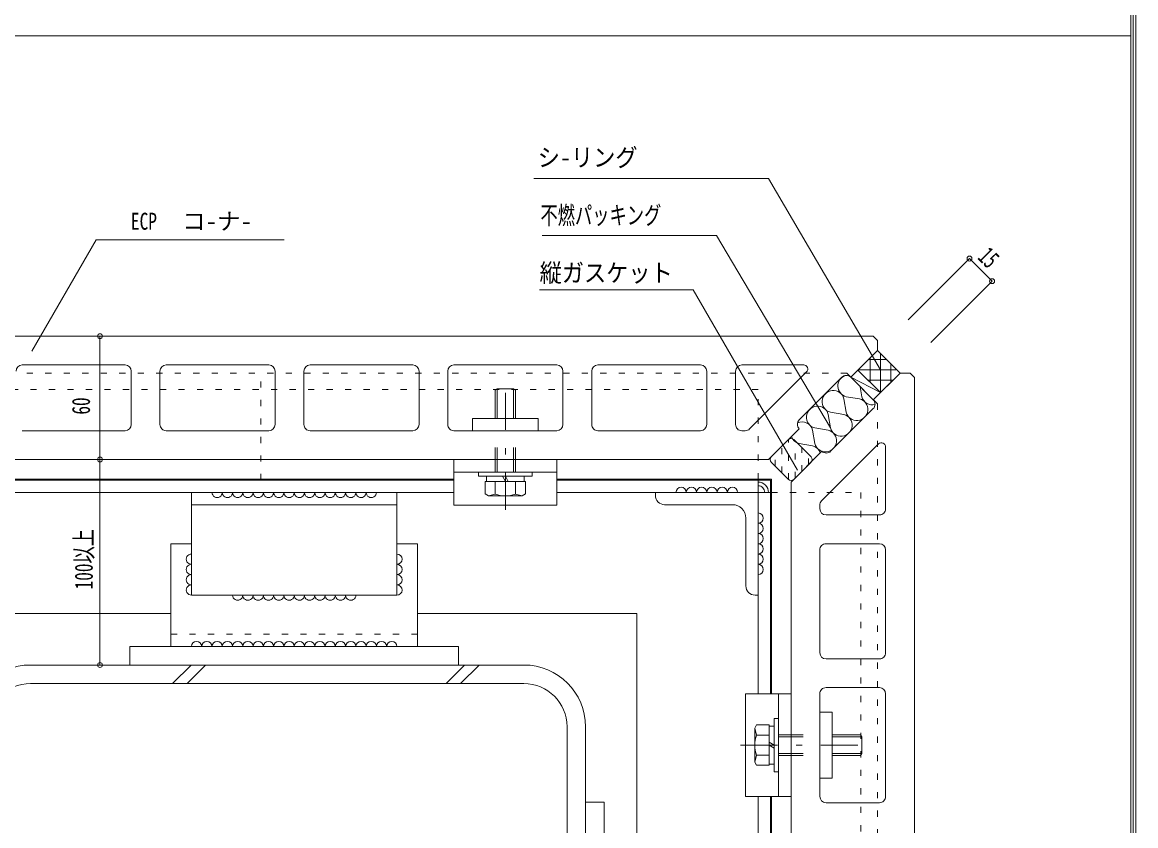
# Model space of a CAD drawing. Units: millimetres, scale not verified. Extents: x -1209 to 1209, y -852 to 852.
# Drawn here: x 668 to 1209, y -402 to -11 of the extents above; entities that cross this region are included whole.
import ezdxf
from ezdxf.enums import TextEntityAlignment as Align

# ---------------------------------------------------------------- set-up
doc = ezdxf.new("R2010")
doc.units = ezdxf.units.MM
doc.header["$LTSCALE"] = 3
for name, pattern in [('USER1', [3, 1, -2]), ('USER3', [10, 4, -6]), ('USER4', [13, 6, -3, 1, -3])]:
    doc.linetypes.add(name, pattern=pattern)
for name, color, linetype, lineweight in [('0-1_0-0WAKU', 7, 'Continuous', 18), ('0-2_0-1AL', 5, 'Continuous', 18), ('0-3_0-2SUNPO', 7, 'Continuous', 18), ('0-4_0-3STEEL', 6, 'Continuous', 18), ('0-5_0-4KANAMONO', 6, 'Continuous', 18), ('0-6_0-5FUKUSIZA', 3, 'Continuous', 18), ('0-8_0-7KUTAI', 6, 'Continuous', 18)]:
    doc.layers.add(name, color=color, linetype=linetype, lineweight=lineweight)
doc.styles.add('ＭＳ ゴシック', font='')
doc.styles.get('ＭＳ ゴシック').set_extended_font_data('MS Gothic')

msp = doc.modelspace()

# ---------------------------------------------------------------- linework, layer by layer
at = {"layer": '0-1_0-0WAKU'}
for p, q in [((1208.207, 851.207), (1208.207, -851.207)), ((1209.414, 852.414), (1209.414, -852.414)), ((1207, 850), (1207, -850)), ((-1207, -17.85), (1207, -17.85))]:
    msp.add_line(p, q, dxfattribs=at)
at = {"layer": '0-2_0-1AL'}
for p, q in [((1081.629, -164.005), (495.871, -164.005)), ((1083.751, -166.126), (1081.629, -164.005)), ((1083.751, -166.126), (1083.751, -171.005)), ((1083.751, -171.005), (1070.751, -184.005)), ((717.751, -178.005), (667.751, -178.005)), ((787.751, -178.005), (737.751, -178.005)), ((857.751, -178.005), (807.751, -178.005)), ((927.751, -178.005), (877.751, -178.005)), ((997.751, -178.005), (947.751, -178.005)), ((1047.88, -178.005), (1017.751, -178.005)), ((720.751, -181.005), (720.751, -207.005)), ((734.751, -181.005), (734.751, -207.005)), ((790.751, -181.005), (790.751, -207.005)), ((804.751, -181.005), (804.751, -207.005)), ((860.751, -181.005), (860.751, -207.005)), ((874.751, -181.005), (874.751, -207.005)), ((930.751, -181.005), (930.751, -207.005)), ((944.751, -181.005), (944.751, -207.005)), ((1000.751, -181.005), (1000.751, -207.005)), ((1014.751, -207.005), (1014.751, -181.005)), ((1049.295, -181.419), (1021.588, -209.126)), ((1066.508, -184.005), (1045.751, -204.762)), ((1094.751, -182.005), (1081.751, -195.005)), ((1099.629, -182.005), (1094.751, -182.005)), ((1099.629, -182.005), (1101.751, -184.126)), ((1101.751, -184.126), (1101.751, -720.577)), ((1081.751, -199.247), (1060.993, -220.005)), ((717.751, -210.005), (667.751, -210.005)), ((787.751, -210.005), (737.751, -210.005)), ((857.751, -210.005), (807.751, -210.005)), ((927.751, -210.005), (877.751, -210.005)), ((997.751, -210.005), (947.751, -210.005)), ((1019.466, -210.005), (1017.751, -210.005)), ((1045.751, -209.005), (1030.751, -224.005)), ((1084.336, -216.461), (1056.629, -244.168)), ((1056.751, -220.005), (1041.751, -235.005)), ((1087.751, -217.875), (1087.751, -248.005)), ((1030.751, -224.005), (495.871, -224.005)), ((1041.751, -235.005), (1041.751, -720.577)), ((1055.751, -246.289), (1055.751, -248.005)), ((1058.751, -251.005), (1084.751, -251.005)), ((1084.751, -265.005), (1058.751, -265.005)), ((1055.751, -268.005), (1055.751, -318.005)), ((1087.751, -268.005), (1087.751, -318.005)), ((1084.751, -321.005), (1058.751, -321.005)), ((1084.751, -335.005), (1058.751, -335.005)), ((1055.751, -338.005), (1055.751, -388.005)), ((1087.751, -338.005), (1087.751, -388.005)), ((1084.751, -391.005), (1058.751, -391.005))]:
    msp.add_line(p, q, dxfattribs=at)
for centre, radius, start, end in [((667.751, -181.005), 3, 89.99998, 179.99998), ((717.751, -181.005), 3, 0, 90), ((737.751, -181.005), 3, 89.99998, 179.99998), ((787.751, -181.005), 3, 0, 90), ((807.751, -181.005), 3, 89.99998, 179.99998), ((857.751, -181.005), 3, 0, 90), ((877.751, -181.005), 3, 89.99998, 179.99998), ((927.751, -181.005), 3, 0, 90), ((947.751, -181.005), 3, 89.99998, 179.99998), ((997.751, -181.005), 3, 0, 90), ((1017.751, -181.005), 3, 89.99998, 179.99998), ((1047.88, -180.005), 2, 315.00023, 89.99998), ((1068.629, -186.126), 3, 44.99913, 134.99997), ((1079.629, -197.126), 3, 314.99998, 45.00081), ((1047.872, -206.883), 3, 134.99994, 225.00081), ((717.751, -207.005), 3, 270, 0), ((737.751, -207.005), 3, 179.99998, 269.99998), ((787.751, -207.005), 3, 270, 0), ((807.751, -207.005), 3, 179.99998, 269.99998), ((857.751, -207.005), 3, 270, 0), ((877.751, -207.005), 3, 179.99998, 269.99998), ((927.751, -207.005), 3, 270, 0), ((947.751, -207.005), 3, 179.99998, 269.99998), ((997.751, -207.005), 3, 270, 0), ((1017.751, -207.005), 3, 179.99998, 269.99998), ((1019.466, -207.005), 3, 269.99998, 315.00021), ((1085.751, -217.875), 2, 359.99998, 134.99976), ((1058.872, -217.884), 3, 224.99913, 314.99995), ((1058.751, -246.289), 3, 134.99977, 180), ((1058.751, -248.005), 3, 179.99994, 269.99994), ((1084.751, -248.005), 3, 269.99992, 359.99997), ((1058.751, -268.005), 3, 89.99994, 179.99994), ((1084.751, -268.005), 3, 359.99997, 89.99997), ((1058.751, -318.005), 3, 179.99994, 269.99994), ((1084.751, -318.005), 3, 269.99992, 359.99997), ((1058.751, -338.005), 3, 89.99994, 179.99994), ((1084.751, -338.005), 3, 359.99997, 89.99997), ((1058.751, -388.005), 3, 179.99994, 269.99994), ((1084.751, -388.005), 3, 269.99992, 359.99997)]:
    msp.add_arc(centre, radius, start, end, dxfattribs=at)
at = {"layer": '0-3_0-2SUNPO'}
for p, q in [((1030.764, -87.316), (916.613, -87.316)), ((1085.266, -180.383), (1030.764, -87.316)), ((672.397, -171.313), (703.65, -117.183)), ((703.65, -117.183), (795.079, -117.183)), ((1005.4, -114.965), (920.643, -114.965)), ((1060.893, -208.673), (1005.4, -114.965)), ((1098.679, -156.076), (1128.536, -126.22)), ((1128.536, -126.22), (1139.536, -137.219)), ((1109.679, -167.076), (1139.536, -137.219)), ((919.425, -141.382), (994.159, -141.382)), ((1044.89, -229.251), (994.159, -141.382)), ((705.554, -224.006), (705.554, -164.006)), ((705.554, -324.004), (705.554, -224.006))]:
    msp.add_line(p, q, dxfattribs=at)
for centre, start, end in [((1128.535, -126.22), 0, 180), ((1128.535, -126.22), 180, 0), ((1139.535, -137.219), 0, 180), ((1139.535, -137.219), 180, 0), ((705.554, -164.006), 0, 180), ((705.554, -164.006), 180, 0), ((705.554, -224.006), 0, 180), ((705.554, -224.006), 0, 180), ((705.554, -224.006), 180, 0), ((705.554, -224.006), 180, 0), ((705.554, -324.004), 0, 180), ((705.554, -324.004), 180, 0)]:
    msp.add_arc(centre, 1.2, start, end, dxfattribs=at)
at = {"layer": '0-4_0-3STEEL', "linetype": 'USER1'}
for p, q in [((1025.752, -190.004), (417.773, -190.004)), ((1025.752, -233.606), (1025.752, -190.004)), ((1032.15, -240.004), (1075.752, -240.004)), ((1075.752, -240.004), (1075.752, -720.577))]:
    msp.add_line(p, q, dxfattribs=at)
at = {"layer": '0-4_0-3STEEL'}
for p, q in [((877.749, -234.005), (657.143, -234.005)), ((1025.752, -234.006), (927.75, -234.006)), ((1025.75, -234.006), (1025.75, -337.996)), ((877.749, -240.005), (647.75, -240.005)), ((1031.75, -240.005), (927.75, -240.005)), ((1031.75, -240.004), (1031.75, -337.996)), ((1025.75, -387.997), (1025.75, -618.005))]:
    msp.add_line(p, q, dxfattribs=at)
at = {"layer": '0-5_0-4KANAMONO', "linetype": 'USER1'}
for p, q in [((1068.9, -182.006), (417.773, -182.006)), ((783.755, -234.019), (783.749, -182.019)), ((1083.75, -196.855), (1068.9, -182.006)), ((1083.75, -196.855), (1083.75, -720.577))]:
    msp.add_line(p, q, dxfattribs=at)
at = {"layer": '0-5_0-4KANAMONO', "linetype": 'USER4'}
for p, q in [((902.751, -248.529), (902.751, -184.77)), ((1017.199, -362.994), (1080.958, -363.009))]:
    msp.add_line(p, q, dxfattribs=at)
at = {"layer": '0-5_0-4KANAMONO'}
for p, q in [((897.75, -204.006), (897.75, -190.236)), ((898.749, -204.006), (898.749, -189.657)), ((906.75, -204.006), (906.75, -189.657)), ((906.75, -189.657), (907.749, -190.236)), ((907.749, -204.006), (907.749, -190.236)), ((886.751, -204.006), (918.751, -204.006)), ((886.751, -210.006), (886.751, -204.006)), ((918.751, -210.006), (918.751, -204.006)), ((886.751, -210.006), (918.751, -210.006)), ((877.749, -246.159), (877.749, -224.007)), ((877.749, -224.007), (927.75, -224.007)), ((927.75, -246.159), (927.75, -224.007)), ((877.749, -230.157), (927.75, -230.157)), ((889.751, -232.158), (889.751, -230.157)), ((915.751, -232.158), (889.751, -232.158)), ((913.251, -230.157), (892.251, -230.157)), ((893.55, -234.657), (893.55, -232.158)), ((902.751, -234.657), (901.308, -232.158)), ((904.194, -234.657), (902.751, -232.158)), ((911.949, -234.657), (911.949, -232.158)), ((915.751, -232.158), (915.751, -230.157)), ((647.75, -233.606), (877.749, -233.606)), ((647.75, -234.006), (877.749, -234.006)), ((912.564, -234.657), (892.935, -234.657)), ((892.935, -240.753), (892.935, -234.657)), ((897.843, -240.831), (897.843, -234.657)), ((907.656, -240.831), (907.656, -234.657)), ((912.564, -240.753), (912.564, -234.657)), ((927.75, -233.606), (1032.152, -233.606)), ((930.143, -234.006), (1031.75, -234.006)), ((1031.75, -335.612), (1031.75, -234.005)), ((1032.15, -337.996), (1032.15, -233.604)), ((911.001, -241.659), (894.501, -241.659)), ((907.656, -240.834), (911.001, -241.659)), ((911.001, -241.659), (912.567, -240.756)), ((877.749, -246.159), (927.75, -246.159)), ((1019.597, -387.997), (1019.597, -337.996)), ((1019.597, -337.996), (1041.749, -337.996)), ((1035.599, -387.997), (1035.599, -337.996)), ((1041.749, -387.997), (1041.749, -337.996)), ((1033.598, -349.995), (1033.598, -375.995)), ((1033.598, -349.995), (1035.599, -349.995)), ((1055.749, -346.995), (1061.75, -346.995)), ((1055.749, -378.995), (1055.749, -346.995)), ((1061.75, -378.995), (1061.75, -346.995)), ((1024.097, -354.745), (1025, -353.179)), ((1024.097, -354.745), (1024.097, -371.245)), ((1024.922, -358.09), (1024.097, -354.745)), ((1025.003, -353.182), (1031.099, -353.182)), ((1031.099, -353.182), (1031.099, -372.811)), ((1031.099, -353.797), (1033.598, -353.797)), ((1035.599, -352.495), (1035.599, -373.495)), ((1024.925, -358.09), (1031.099, -358.09)), ((1031.099, -361.552), (1033.598, -362.995)), ((1061.75, -357.997), (1075.52, -357.997)), ((1061.75, -358.996), (1076.099, -358.996)), ((1076.099, -358.996), (1075.52, -357.997)), ((1024.925, -367.903), (1031.099, -367.903)), ((1031.099, -362.995), (1033.598, -364.438)), ((1061.75, -366.997), (1076.099, -366.997)), ((1061.75, -367.996), (1075.52, -367.996)), ((1025.003, -372.811), (1031.099, -372.811)), ((1031.099, -372.196), (1033.598, -372.196)), ((1033.598, -375.995), (1035.599, -375.995)), ((1055.749, -378.995), (1061.75, -378.995)), ((1019.597, -387.997), (1041.749, -387.997)), ((1031.75, -618.005), (1031.75, -387.997)), ((1032.15, -618.005), (1032.15, -387.997))]:
    msp.add_line(p, q, dxfattribs=at)
at = {"layer": '0-5_0-4KANAMONO', "linetype": 'USER3'}
for p, q in [((897.75, -230.157), (897.75, -204.006)), ((898.752, -230.157), (898.752, -204.006)), ((906.75, -230.157), (906.75, -204.006)), ((907.752, -230.157), (907.752, -204.006)), ((1035.599, -357.994), (1061.75, -357.994)), ((1035.599, -358.996), (1061.75, -358.996)), ((1035.599, -366.994), (1061.75, -366.994)), ((1035.599, -367.996), (1061.75, -367.996))]:
    msp.add_line(p, q, dxfattribs=at)
at = {"layer": '0-5_0-4KANAMONO'}
for points in [[(906.75, -189.657), (898.749, -189.657), (897.75, -190.236)], [(897.843, -240.834), (894.501, -241.659), (892.935, -240.756)], [(1076.099, -358.996), (1076.099, -366.997), (1075.52, -367.996)], [(1024.922, -367.903), (1024.097, -371.245), (1025, -372.811)]]:
    msp.add_lwpolyline(points, dxfattribs=at)
for centre, start, end in [((902.751, -226.659), 250.903, 289.09679), ((1039.097, -362.995), 160.90317, 199.09695)]:
    msp.add_arc(centre, 15, start, end, dxfattribs=at)
at = {"layer": '0-6_0-5FUKUSIZA'}
for p, q in [((1083.751, -171.005), (1094.751, -182.005)), ((1085.266, -191.489), (1085.266, -172.52)), ((1085.694, -173.046), (1085.705, -173.046)), ((1088.129, -175.383), (1079.372, -175.383)), ((1080.266, -186.449), (1080.266, -174.489)), ((1090.266, -186.489), (1090.266, -177.52)), ((1081.751, -195.005), (1070.751, -184.005)), ((1085.266, -191.449), (1070.751, -184.005)), ((1074.286, -180.469), (1085.286, -191.469)), ((1092.709, -180.383), (1074.372, -180.383)), ((1075.396, -188.65), (1076.135, -193.43)), ((1091.372, -185.383), (1079.2, -185.383)), ((1067.493, -194.451), (1068.514, -201.052)), ((1068.514, -193.431), (1075.114, -194.451)), ((1059.872, -202.073), (1060.893, -208.673)), ((1060.893, -201.052), (1067.493, -202.073)), ((1052.25, -209.694), (1053.271, -216.294)), ((1053.271, -208.673), (1059.872, -209.694)), ((1032.212, -222.513), (1040.302, -214.423)), ((1043.105, -214.297), (1051.458, -222.65)), ((1045.65, -216.295), (1052.25, -217.316)), ((1040.295, -233.549), (1032.206, -225.46)), ((1043.243, -233.543), (1051.332, -225.454))]:
    msp.add_line(p, q, dxfattribs=at)
at = {"layer": '0-6_0-5FUKUSIZA', "linetype": 'USER1'}
for p, q in [((1040.467, -233.701), (1040.467, -214.274)), ((1043.717, -233.069), (1043.717, -214.909)), ((1033.967, -227.221), (1033.967, -220.758)), ((1037.217, -230.471), (1037.217, -217.508)), ((1046.967, -229.819), (1046.968, -218.16)), ((1050.217, -226.569), (1050.217, -221.409))]:
    msp.add_line(p, q, dxfattribs=at)
at = {"layer": '0-6_0-5FUKUSIZA'}
for points in [[(1070.751, -184.005), (1074.286, -180.469), (1083.751, -171.005)], [(1081.751, -195.005), (1085.286, -191.469), (1094.751, -182.005)]]:
    msp.add_lwpolyline(points, dxfattribs=at)
for centre, radius, start, end in [((1069.909, -188.225), 5.389, 111.244, 254.99605), ((1062.288, -195.847), 5.389, 15.00392, 254.99603), ((1073.72, -199.657), 5.389, 194.99942, 75.00053), ((1081.341, -192.036), 5.389, 194.99942, 283.79404), ((1054.667, -203.468), 5.389, 15.00392, 254.99603), ((1047.045, -211.089), 5.389, 15.00392, 112.62683), ((1066.098, -207.278), 5.389, 194.99942, 75.00053), ((1058.477, -214.9), 5.389, 194.99942, 75.00053), ((1041.772, -215.894), 2.08, 50.14499, 135), ((1047.045, -211.089), 5.389, 198.67963, 254.99602), ((1050.856, -222.521), 5.389, 18.68336, 75.00055), ((1033.697, -223.989), 2.095, 135.16299, 224.60699), ((1049.862, -223.983), 2.08, 315, 39.855), ((988.25, -240.005), 2.5, 0, 179.99998), ((993.25, -240.005), 2.5, 0, 179.99998), ((998.25, -240.005), 2.5, 0, 179.99998), ((1003.25, -240.005), 2.5, 0, 179.99998), ((1008.25, -240.005), 2.5, 0, 179.99998), ((1013.25, -240.005), 2.5, 0, 179.99998), ((1025.752, -240.005), 4.999, 0, 90.01132), ((1025.752, -240.005), 3.2, 0, 90.0177), ((1041.766, -232.058), 2.095, 225.39299, 314.83699), ((762.541, -240.004), 2.5, 179.99998, 359.99998), ((767.541, -240.004), 2.5, 179.99998, 359.99998), ((772.541, -240.004), 2.5, 179.99998, 359.99998), ((777.541, -240.004), 2.5, 179.99998, 359.99998), ((782.541, -240.004), 2.5, 179.99998, 359.99998), ((787.541, -240.004), 2.5, 179.99998, 359.99998), ((792.541, -240.004), 2.5, 179.99998, 359.99998), ((797.541, -240.004), 2.5, 179.99998, 359.99998), ((802.541, -240.004), 2.5, 179.99998, 359.99998), ((807.541, -240.004), 2.5, 179.99998, 359.99998), ((812.541, -240.004), 2.5, 179.99998, 359.99998), ((817.541, -240.004), 2.5, 179.99998, 359.99998), ((822.541, -240.004), 2.5, 179.99998, 359.99998), ((827.541, -240.004), 2.5, 179.99998, 359.99998), ((832.541, -240.004), 2.5, 179.99998, 359.99998), ((837.541, -240.004), 2.5, 179.99998, 359.99998), ((1025.752, -252.505), 2.5, 270, 90), ((1025.752, -257.505), 2.5, 270, 90), ((1025.752, -262.505), 2.5, 270, 90), ((1025.752, -267.505), 2.5, 270, 90), ((750.041, -272.504), 2.5, 89.99998, 269.99998), ((850.041, -272.504), 2.5, 270, 90), ((1025.752, -272.505), 2.5, 270, 90), ((750.041, -277.504), 2.5, 89.99998, 269.99998), ((850.041, -277.504), 2.5, 270, 90), ((1025.752, -277.505), 2.5, 270, 90), ((750.041, -282.504), 2.5, 89.99998, 269.99998), ((850.041, -282.504), 2.5, 270, 90), ((750.041, -287.504), 2.5, 89.99998, 269.99998), ((850.041, -287.504), 2.5, 270, 90), ((772.541, -290.004), 2.5, 179.99998, 359.99998), ((777.541, -290.004), 2.5, 179.99998, 359.99998), ((782.541, -290.004), 2.5, 179.99998, 359.99998), ((787.541, -290.004), 2.5, 179.99998, 359.99998), ((792.541, -290.004), 2.5, 179.99998, 359.99998), ((797.541, -290.004), 2.5, 179.99998, 359.99998), ((802.541, -290.004), 2.5, 179.99998, 359.99998), ((807.541, -290.004), 2.5, 179.99998, 359.99998), ((812.541, -290.004), 2.5, 179.99998, 359.99998), ((817.541, -290.004), 2.5, 179.99998, 359.99998), ((822.541, -290.004), 2.5, 179.99998, 359.99998), ((827.541, -290.004), 2.5, 179.99998, 359.99998), ((752.541, -315.004), 2.5, 0, 179.99998), ((757.541, -315.004), 2.5, 0, 179.99998), ((762.541, -315.004), 2.5, 0, 179.99998), ((767.541, -315.004), 2.5, 0, 179.99998), ((772.541, -315.004), 2.5, 0, 179.99998), ((777.541, -315.004), 2.5, 0, 179.99998), ((782.541, -315.004), 2.5, 0, 179.99998), ((787.541, -315.004), 2.5, 0, 179.99998), ((792.541, -315.004), 2.5, 0, 179.99998), ((797.541, -315.004), 2.5, 0, 179.99998), ((802.541, -315.004), 2.5, 0, 179.99998), ((807.541, -315.004), 2.5, 0, 179.99998), ((812.541, -315.004), 2.5, 0, 179.99998), ((817.541, -315.004), 2.5, 0, 179.99998), ((822.541, -315.004), 2.5, 0, 179.99998), ((827.541, -315.004), 2.5, 0, 179.99998), ((832.541, -315.004), 2.5, 0, 179.99998), ((837.541, -315.004), 2.5, 0, 179.99998), ((842.541, -315.004), 2.5, 0, 179.99998), ((847.541, -315.004), 2.5, 0, 179.99998)]:
    msp.add_arc(centre, radius, start, end, dxfattribs=at)
at = {"layer": '0-8_0-7KUTAI'}
for p, q in [((750.041, -290.004), (750.041, -240.004)), ((850.041, -290.004), (850.041, -240.004)), ((975.751, -240.005), (1025.75, -240.005)), ((975.751, -240.005), (975.751, -241.505)), ((1025.75, -240.005), (1025.75, -290.005)), ((850.041, -246.003), (750.041, -246.003)), ((980.251, -246.005), (1013.251, -246.005)), ((1019.751, -252.505), (1019.751, -285.505)), ((850.041, -265.003), (860.041, -265.003)), ((860.041, -315.004), (860.041, -265.003)), ((850.041, -290.004), (750.041, -290.004)), ((1024.251, -290.005), (1025.75, -290.005)), ((616.752, -299.004), (740.041, -299.004)), ((860.041, -299.004), (966.752, -299.004)), ((966.752, -299.004), (966.752, -405.714)), ((880.041, -315.004), (720.041, -315.004)), ((720.041, -324.004), (720.041, -315.004)), ((880.041, -324.004), (880.041, -315.004)), ((671.752, -324.004), (911.751, -324.004)), ((740.838, -333.004), (749.839, -324.004)), ((747.909, -333.004), (756.909, -324.004)), ((811.752, -324.004), (911.751, -324.004)), ((873.901, -333.004), (882.9, -324.004)), ((880.971, -333.004), (889.971, -324.004)), ((671.752, -333.004), (911.751, -333.004)), ((932.751, -354.004), (932.751, -594.004)), ((941.751, -354.205), (941.751, -594.004)), ((941.751, -390.714), (950.751, -390.714)), ((950.751, -540.714), (950.751, -390.714))]:
    msp.add_line(p, q, dxfattribs=at)
at = {"layer": '0-8_0-7KUTAI', "linetype": 'USER1'}
msp.add_line((740.041, -309.004), (860.041, -309.004), dxfattribs=at)
at = {"layer": '0-8_0-7KUTAI'}
msp.add_lwpolyline([(740.041, -315.004), (740.041, -265.003), (750.041, -265.003)], dxfattribs=at)
for centre, radius, start, end in [((980.251, -241.505), 4.5, 180, 270), ((1015.75, -240.005), 1.376, 179.99992, 180), ((1013.251, -252.505), 6.5, 0, 89.99998), ((1024.251, -285.505), 4.5, 180, 270), ((671.752, -354.004), 30, 89.99998, 179.99998), ((911.751, -354.004), 30, 0, 89.99998), ((671.752, -354.004), 21, 89.99998, 179.99998), ((911.751, -354.004), 21, 0, 89.99998)]:
    msp.add_arc(centre, radius, start, end, dxfattribs=at)

# ---------------------------------------------------------------- texts
at = {"layer": '0-3_0-2SUNPO', "style": 'ＭＳ ゴシック'}
for s, height, width, p in [('シ-リング', 8.791, 0.9, (918.512, -84.073)), ('不燃パッキング', 8.798, 0.7, (919.822, -112.198)), ('ECP', 8.303, 0.75, (720.574, -114.712)), ('縦ガスケット', 8.791, 0.9, (919.435, -140.225))]:
    msp.add_text(s, height=height, dxfattribs=dict(at, width=width)).set_placement(p, align=Align.BOTTOM_LEFT)
msp.add_text('コ-ナ-', height=8.303, dxfattribs=at).set_placement((745.614, -114.712), align=Align.BOTTOM_LEFT)
for s, height, rotation, width, p in [('15', 8.791, 315, 0.65, (1130.271, -127.954)), ('60', 8.798, 90, 0.7, (703.321, -202.156)), ('100以上', 8.798, 90, 0.7, (704.698, -287.185))]:
    msp.add_text(s, height=height, rotation=rotation, dxfattribs=dict(at, width=width)).set_placement(p, align=Align.BOTTOM_LEFT)

doc.saveas('drawing.dxf')
